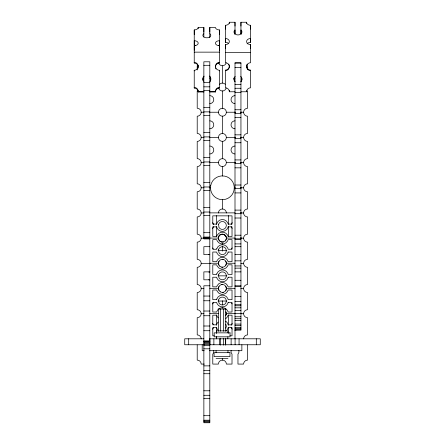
<?xml version="1.0" encoding="UTF-8"?>
<svg xmlns="http://www.w3.org/2000/svg" width="445" height="445" viewBox="0 0 445 445"><rect width="100%" height="100%" fill="white"/><g stroke="black" fill="none" stroke-linecap="round" stroke-linejoin="round"><path stroke-width="0.67" d="M194.237 88.06L194.237 87.415A3.966 3.944 0 0 1 198.203 91.359L203.855 91.359L203.855 91.998L198.203 91.998A3.966 3.944 0 0 0 194.237 88.06L194.237 70.266A3.966 3.944 0 0 0 198.203 66.322A3.966 3.944 0 0 0 194.237 62.378L194.237 63.018A3.966 3.944 0 0 1 197.675 68.936M194.237 70.905L194.237 70.266M194.237 50.324L194.237 45.685A3.966 2.486 0 0 0 198.203 43.204A3.966 2.486 0 0 0 194.237 40.718L194.237 45.351A3.966 2.486 0 0 1 195.266 45.435M194.237 34.538L194.237 29.904A3.966 2.486 0 0 0 198.203 27.418L203.855 27.418L203.855 37.074M198.203 91.998L198.203 91.359M203.855 32.057L203.855 27.418M209.806 32.057L209.806 27.418L215.458 27.418A3.966 2.486 0 0 0 219.424 29.904L219.424 45.351A3.966 2.486 0 0 0 218.395 45.435M215.458 91.998L215.458 91.359A3.966 3.944 0 0 1 219.424 87.415L219.424 88.06A3.966 3.944 0 0 0 215.458 91.998L209.806 91.998L209.806 91.359L215.458 91.359M219.424 70.905L219.424 70.266A3.966 3.944 0 0 1 215.458 66.322A3.966 3.944 0 0 1 219.424 62.378L219.424 63.018A3.966 3.944 0 0 0 215.458 66.961M219.424 50.324L219.424 45.685A3.966 2.486 0 0 1 215.458 43.204A3.966 2.486 0 0 1 219.424 40.718L219.424 45.351M219.424 34.538L219.424 29.904M225.381 48.405L225.381 44.583A3.966 3.037 0 0 0 229.347 41.541A3.966 3.037 0 0 0 225.381 38.504L225.381 42.331A3.966 3.037 0 0 1 228.185 43.221M225.381 29.114L225.381 25.287A3.966 3.037 0 0 0 229.347 22.25L234.999 22.25L234.999 33.748L234.56 34.17M234.999 187.123L234.999 188.624L240.945 188.624L240.945 187.123M234.999 162.03L234.999 163.537L240.945 163.537L240.945 162.03M234.999 136.943L234.999 138.445L240.945 138.445L240.945 136.943M234.999 111.856L234.999 113.358L240.945 113.358L240.945 111.856M234.999 338.801L234.999 62.689L240.945 62.689L240.945 330.173L234.999 330.173M234.999 33.748L234.999 29.921L234.56 30.343A3.966 3.037 0 0 0 234.515 33.386L235.132 34.02A3.966 3.037 0 0 0 240.35 34.326A3.966 3.037 0 0 0 241.429 30.41L240.945 29.915L240.945 33.737L241.429 34.232M234.999 26.071L234.999 22.25M240.945 238.309L240.945 238.804L234.999 238.804M240.945 237.791L240.945 237.296M240.945 212.209L240.945 213.711L234.999 213.711M240.945 26.071L240.945 22.25L246.597 22.25A3.966 3.037 0 0 0 250.563 25.287L250.563 42.331A3.966 3.037 0 0 0 247.131 43.849M250.563 48.405L250.563 44.583A3.966 3.037 0 0 1 246.597 41.541A3.966 3.037 0 0 1 250.563 38.504L250.563 42.331M250.563 29.114L250.563 25.287M225.838 315.6L226.355 313.619L225.915 311.773M218.439 238.064C218.434 231.506 229.125 234.37 225.838 240.044A3.966 3.966 0 0 1 218.968 240.044L218.439 238.064L209.812 238.064M218.968 265.231L218.439 263.245L218.968 261.265M218.968 290.418L218.439 288.432L218.968 286.452M225.838 261.265L226.371 263.245L225.838 265.231M225.838 286.452L226.371 288.432L225.838 290.418M226.238 314.643L226.371 313.619M231.172 224.491L231.578 223.54A3.966 3.966 0 0 1 232.218 222.728M231.478 248.961L231.578 248.727A3.966 3.966 0 0 1 232.218 247.915M225.815 328.238L226.371 326.263L225.865 324.272M231.172 325.234L231.578 324.283A3.966 3.966 0 0 1 232.218 323.465M235.132 76.462L234.515 77.291A3.966 3.949 0 0 0 234.56 81.24L234.999 81.791M240.945 81.285L241.429 80.64A3.966 3.949 0 0 0 241.935 78.654M240.945 81.802L241.429 81.157A3.966 3.949 0 0 0 240.745 76.395M203.994 76.084L203.371 76.907A3.966 3.944 0 0 0 203.421 80.851L203.855 81.402M203.994 76.729L203.371 77.552A3.966 3.944 0 0 0 203.015 80.551M209.806 81.413L210.29 80.767A3.966 3.944 0 0 0 209.601 76.017M203.855 33.692L203.421 34.043A3.966 2.486 0 0 0 203.371 36.529L203.994 37.046A3.966 2.486 0 0 0 209.206 37.302A3.966 2.486 0 0 0 210.29 34.093L209.806 33.687M221.454 284.594L222.483 284.477M222.355 292.409L223.384 292.293M194.237 52.143L219.424 52.143M225.381 52.471L250.563 52.471M234.999 63.179L240.945 63.179M203.855 65.309L209.806 65.309M234.999 67.479L240.945 67.479M203.855 82.459L209.806 82.459M234.999 84.661L240.945 84.661M203.855 86.831L209.806 86.831M234.999 88.271L240.945 88.271M203.855 90.346L209.806 90.346M228.813 64.186A3.966 3.949 0 0 1 225.381 70.11L225.381 87.815A3.966 3.949 0 0 1 229.347 91.765L234.999 91.765M240.945 91.765L246.597 91.765A3.966 3.949 0 0 1 250.563 87.815L250.563 70.11A3.966 3.949 0 0 1 247.131 64.186M234.999 92.566L240.945 92.566M203.855 107.501L209.806 107.501M234.999 109.754L240.945 109.754M203.855 111.867L209.806 111.867M203.938 137.422L201.179 137.422A3.966 3.966 0 0 0 197.213 133.456L197.213 116.201A3.966 3.966 0 0 0 201.179 112.235L203.938 112.235M209.462 112.235L218.428 112.235M226.36 112.235A3.966 3.966 0 0 0 220.414 108.802A3.966 3.966 0 0 0 220.414 115.672A3.966 3.966 0 0 0 226.36 112.235L235.333 112.235M240.856 112.235L243.615 112.235A3.966 3.966 0 0 1 247.581 108.269L247.581 91.019A3.966 3.966 0 0 1 246.552 90.88M203.855 115.383L209.806 115.383M234.999 117.652L240.945 117.652M203.855 132.538L209.806 132.538M234.999 134.841L240.945 134.841M203.855 136.904L209.806 136.904M209.462 137.422L218.428 137.422M226.36 137.422A3.966 3.966 0 0 0 220.414 133.984A3.966 3.966 0 0 0 220.414 140.854A3.966 3.966 0 0 0 226.36 137.422L235.333 137.422M240.856 137.422L243.615 137.422A3.966 3.966 0 0 1 247.581 133.456L247.581 116.201A3.966 3.966 0 0 1 243.615 112.235M203.855 140.42L209.806 140.42M234.999 142.745L240.945 142.745M203.855 157.575L209.806 157.575M234.999 159.927L240.945 159.927M203.855 161.947L209.806 161.947M203.866 187.79L201.179 187.79A3.966 3.966 0 0 0 197.213 183.824L197.213 166.569A3.966 3.966 0 0 0 201.179 162.603L203.938 162.603M209.462 162.603L218.428 162.603M226.36 162.603A3.966 3.966 0 0 0 220.414 159.171A3.966 3.966 0 0 0 220.414 166.041A3.966 3.966 0 0 0 226.36 162.603L235.333 162.603M240.856 162.603L243.615 162.603A3.966 3.966 0 0 0 247.581 166.569L247.581 183.824A3.966 3.966 0 0 0 243.615 187.79L240.256 187.79M203.855 165.462L209.806 165.462M234.999 167.832L240.945 167.832M203.855 182.611L209.806 182.611M234.999 185.02L240.945 185.02M203.855 186.983L209.806 186.983M209.233 187.79L210.58 187.79M203.855 190.499L209.806 190.499M234.999 192.919L240.945 192.919M203.855 207.648L209.806 207.648M234.999 210.107L240.945 210.107M203.855 212.02L209.806 212.02M209.812 212.877L234.999 212.877M201.179 187.79A3.966 3.966 0 0 1 197.213 191.756L197.213 209.005A3.966 3.966 0 0 1 201.179 212.971L203.938 212.971M240.856 212.971L243.615 212.971A3.966 3.966 0 0 1 247.581 209.005L247.581 191.756A3.966 3.966 0 0 1 243.615 187.79M203.855 215.536L209.806 215.536M234.999 218.011L240.945 218.011M203.855 232.685L209.806 232.685M234.999 235.199L240.945 235.199M203.855 237.057L209.806 237.057M203.855 237.669L209.806 237.669M226.371 238.064L234.999 238.064M201.179 212.971A3.966 3.966 0 0 1 197.213 216.938L197.213 234.192A3.966 3.966 0 0 1 201.179 238.158L203.938 238.158M240.856 238.158L243.615 238.158A3.966 3.966 0 0 1 247.581 234.192L247.581 216.938A3.966 3.966 0 0 1 243.615 212.971M203.855 238.309L209.806 238.309M209.806 238.921L203.855 238.921L203.855 61.794L209.806 61.794L209.812 422.75L203.866 422.75L203.866 285.785L209.812 285.785M234.999 239.549L240.945 239.549M234.999 243.91L240.945 243.91M209.812 246.691L203.866 246.691L203.866 254.623L209.812 254.623M234.999 246.702L240.945 246.702M217.994 250.668L226.844 250.668M234.999 254.612L240.945 254.612M234.999 260.842L240.945 260.842M209.812 263.245L218.439 263.245M226.371 263.245L234.999 263.245M201.179 238.158A3.966 3.966 0 0 1 197.213 242.124L197.213 259.379A3.966 3.966 0 0 1 201.179 263.345L210.151 263.345M240.856 263.345L243.615 263.345A3.966 3.966 0 0 1 247.581 259.379L247.581 242.124A3.966 3.966 0 0 1 243.615 238.158M234.999 265.949L240.945 265.949M234.999 268.146L240.945 268.146M209.812 271.873L203.866 271.873L203.866 279.805L209.812 279.805M234.999 271.884L240.945 271.884M217.994 275.85L226.844 275.85M234.999 280.283L240.945 280.283M234.999 285.796L240.945 285.796M234.999 286.597L240.945 286.597M209.812 288.432L218.439 288.432M226.371 288.432L234.999 288.432M203.938 313.714L201.179 313.714A3.966 3.966 0 0 0 197.213 309.748L197.213 292.493A3.966 3.966 0 0 0 201.179 288.527L203.938 288.527M240.856 288.527L243.615 288.527A3.966 3.966 0 0 1 247.581 284.561L247.581 267.312A3.966 3.966 0 0 1 243.615 263.345M203.866 296.047L209.812 296.047M234.999 296.559L240.945 296.559M203.866 300.764L209.812 300.764M217.994 301.037L226.844 301.037M234.999 301.437L240.945 301.437M234.999 304.736L240.945 304.736M234.999 305.782L240.945 305.782M234.999 307.818L240.945 307.818M218.056 309.058L225.988 309.058M234.999 310.454L240.945 310.454M203.866 311.027L209.812 311.027M234.999 313.508L240.945 313.508M209.812 313.619L218.456 313.619M226.355 313.619L234.999 313.619M240.856 313.714L243.615 313.714A3.966 3.966 0 0 1 247.581 309.748L247.581 292.493A3.966 3.966 0 0 1 243.615 288.527M203.866 315.744L209.812 315.744M234.999 316.773L240.945 316.773M234.999 318.709L240.945 318.709M234.999 320.328L240.945 320.328M234.999 324.088L240.945 324.088M234.999 325.623L240.945 325.623M203.866 326.007L209.812 326.007M234.999 327.587L240.945 327.587M234.999 328.805L240.945 328.805M234.999 329.189L240.945 329.189M203.866 330.724L209.812 330.724M214.162 335.825L212.788 335.825L212.788 327.598L216.654 327.598L217.054 328.805A5.952 5.952 0 0 0 217.905 330.101M229.959 335.825L232.023 335.825L232.023 327.598L228.14 327.598L228.024 328.16A5.952 5.952 0 0 1 226.299 330.707M203.871 338.801L184.725 338.801L184.725 344.753L204.205 344.753M209.812 338.801L260.275 338.801L260.275 344.753L209.389 344.753M203.866 341.003L209.812 341.003M203.866 341.254L209.812 341.254M203.866 341.788L209.812 341.788M203.866 342.533L209.812 342.533M203.866 343.434L209.812 343.434M203.866 344.441L209.812 344.441M203.866 345.476L209.812 345.476M203.866 348.813L209.812 348.813M204.205 350.699L202.208 350.699L202.208 344.753M209.389 350.699L241.869 350.699L241.869 344.753M216.07 358.631L227.968 358.631M204.316 364.082L201.179 364.082A3.966 3.966 0 0 0 197.213 360.116L197.213 344.931M203.866 365.873L209.812 365.873M203.866 370.385L209.812 370.385M203.866 373.722L209.812 373.722M203.866 390.782L209.812 390.782M203.866 395.293L209.812 395.293M203.866 398.625L209.812 398.625M203.866 415.691L209.812 415.691M203.866 420.202L209.812 420.202M203.866 421.037L209.812 421.037M203.866 421.916L209.812 421.916M222.122 259.302L223.151 259.363M221.688 267.156L222.722 267.211M234.999 81.274L234.56 80.723A3.966 3.949 0 0 1 234.131 77.725M213.65 224.586L213.261 223.624A3.966 3.966 0 0 0 212.643 222.795M213.322 248.961L213.261 248.811A3.966 3.966 0 0 0 212.643 247.982M213.322 324.516L213.261 324.361A3.966 3.966 0 0 0 212.643 323.532M256.309 338.801L256.309 344.753M250.563 44.583L250.563 62.728A3.966 3.949 0 0 0 246.597 66.678A3.966 3.949 0 0 0 250.563 70.627M247.581 69.281L247.581 65.832A3.966 3.966 0 0 1 246.552 65.699M247.581 344.931L247.581 360.116A3.966 3.966 0 0 0 243.615 364.082L237.964 364.082L237.964 354.07L238.398 353.514A3.966 3.966 0 0 0 238.832 350.51M246.597 22.25L246.597 23.524M246.597 91.247L246.597 91.765M240.945 22.25L240.945 33.737M239.06 338.801L239.06 344.753M235.094 338.801L235.094 344.753M231.127 338.801L231.127 344.753M229.347 22.25L229.347 23.524M229.347 91.765L229.347 91.247A3.966 3.949 0 0 0 229.208 90.224M228.352 215.603L228.352 224.452M228.352 226.494L228.352 236.701M228.352 314.977L228.352 325.189M228.352 327.231L228.352 333.355M227.968 350.699L227.968 352.685M227.873 332.854L227.851 330.869L216.337 330.869L216.337 332.854M227.873 336.82L227.851 338.801M225.698 309.058L225.698 331.264M225.698 338.206L225.698 345.148M225.476 338.801L225.476 344.753M225.381 25.287L225.381 42.331M225.381 44.583L225.381 62.728A3.966 3.949 0 0 1 229.347 66.678A3.966 3.949 0 0 1 225.381 70.627M223.407 309.058L223.407 331.264M223.407 338.206L223.407 345.148M222.394 65.832L222.394 83.087M222.394 91.019L222.394 108.269M222.394 116.201L222.394 133.456M222.394 141.388L222.394 158.637M222.394 166.569L222.394 175.97M222.394 199.605L222.394 209.005A3.966 3.966 0 0 0 218.428 212.971M222.394 243.504L222.394 244.884M222.394 246.263L222.394 251.097M222.394 300.776L222.394 304.914M222.394 306.983L222.394 308.368M222.394 358.737L222.394 360.116A3.966 3.966 0 0 0 218.428 364.082L212.777 364.082L212.777 354.07L213.216 353.514A3.966 3.966 0 0 0 213.65 350.51M220.631 309.058L220.631 331.264M220.631 338.206L220.631 345.148M219.524 338.801L219.524 344.753M219.424 45.685L219.424 63.018M219.424 70.266L219.424 88.06M218.339 309.058L218.339 331.264M216.454 215.603L216.454 224.452M216.454 226.494L216.454 236.701M216.454 314.977L216.454 325.189M216.454 327.231L216.454 333.355M216.359 330.869L216.359 332.854M216.359 336.82L216.359 338.801M216.337 336.82L216.337 338.801M216.07 350.699L216.07 352.685M213.873 338.801L213.873 344.753M209.907 338.801L209.907 344.753M209.806 27.418L209.806 37.697M198.203 27.418L198.203 28.741M197.213 69.971L197.213 65.832A3.966 3.966 0 0 0 198.236 65.699M194.237 29.904L194.237 45.351M194.237 45.685L194.237 63.018M188.691 338.801L188.691 344.753M209.756 103.607A3.966 3.966 0 0 0 213.65 98.662L213.261 97.7A3.966 3.966 0 0 0 209.851 95.675M226.227 88.077A3.966 3.966 0 0 1 218.567 88.077M219.591 84.244A3.966 3.966 0 0 1 225.203 84.244M201.179 112.235A3.966 3.966 0 0 0 197.213 108.269L197.213 91.019A3.966 3.966 0 0 0 198.236 90.88M232.151 303.891A3.966 3.966 0 0 1 231.528 303.062M226.227 312.685A3.966 3.966 0 0 1 226.36 313.714M243.615 313.714A3.966 3.966 0 0 0 247.581 317.68L247.581 334.929A3.966 3.966 0 0 0 243.615 338.895M201.179 288.527A3.966 3.966 0 0 0 197.213 284.561L197.213 267.312A3.966 3.966 0 0 0 201.179 263.345M201.179 313.714A3.966 3.966 0 0 1 197.213 317.68L197.213 334.929A3.966 3.966 0 0 1 201.179 338.895M213.622 302.194A3.966 3.966 0 0 1 212.577 303.957M213.622 327.375A3.966 3.966 0 0 1 212.577 329.144M235.967 330.146A3.966 3.966 0 0 1 234.943 330.268M232.151 329.078A3.966 3.966 0 0 1 231.144 327.286M222.394 360.116A3.966 3.966 0 0 1 226.36 364.082L232.012 364.082L232.012 354.075L231.528 353.43A3.966 3.966 0 0 1 231.172 350.415M223.423 241.991A3.966 3.966 0 0 1 218.445 237.814A3.966 3.966 0 0 1 224.074 234.565A3.966 3.966 0 0 1 225.203 240.962M209.756 279.899A3.966 3.966 0 0 1 208.733 279.755M208.822 272.09A3.966 3.966 0 0 1 209.851 271.967M209.756 254.718A3.966 3.966 0 0 1 208.733 254.568M213.622 226.639A3.966 3.966 0 0 1 212.577 228.402M222.394 209.005A3.966 3.966 0 0 1 226.36 212.971M232.151 228.335A3.966 3.966 0 0 1 231.144 226.544M209.756 153.976A3.966 3.966 0 0 0 213.65 149.031L213.261 148.068A3.966 3.966 0 0 0 209.851 146.049M201.179 162.603A3.966 3.966 0 0 0 197.213 158.637L197.213 141.388A3.966 3.966 0 0 0 201.179 137.422M209.756 128.794A3.966 3.966 0 0 0 213.65 123.849L213.261 122.887A3.966 3.966 0 0 0 209.851 120.862M243.615 162.603A3.966 3.966 0 0 1 247.581 158.637L247.581 141.388A3.966 3.966 0 0 1 243.615 137.422M234.943 153.976A3.966 3.966 0 0 1 231.172 148.941L231.578 147.99A3.966 3.966 0 0 1 235.038 146.049M234.943 128.794A3.966 3.966 0 0 1 231.172 123.754L231.578 122.803A3.966 3.966 0 0 1 235.038 120.862M234.943 103.607A3.966 3.966 0 0 1 231.172 98.567L231.578 97.616A3.966 3.966 0 0 1 235.038 95.675M234.943 78.426A3.966 3.966 0 0 1 233.914 78.276M226.227 62.89A3.966 3.966 0 0 1 218.567 62.89M210.785 78.303A3.966 3.966 0 0 1 209.756 78.426M209.601 76.662A3.966 3.944 0 0 1 210.29 81.413M215.986 68.936A3.966 3.944 0 0 1 215.591 67.985M218.968 236.078A3.966 3.966 0 0 1 225.838 236.078M218.133 322.069A5.952 5.952 0 0 0 216.782 324.26L216.671 324.822L212.788 324.822L212.788 315.205L216.659 315.155L217.255 316.59A5.952 5.952 0 0 0 218.2 317.825M225.743 321.284A5.952 5.952 0 0 1 227.757 323.615L228.157 324.822L232.023 324.822L232.023 315.205L228.152 315.155L227.556 316.59A5.952 5.952 0 0 1 225.815 318.492M210.713 185.526L210.53 188.624A11.898 11.898 0 0 0 220.136 199.471L223.234 199.66A11.898 11.898 0 0 0 234.076 190.054L234.265 186.95A11.898 11.898 0 0 0 224.658 176.109L221.56 175.92A11.898 11.898 0 0 0 210.713 185.526M218.59 224.391L218.946 227.406A3.966 3.966 0 0 0 225.815 227.501L226.371 225.526L225.865 223.535A3.966 3.966 0 0 0 218.996 223.44L218.59 224.391M218.59 249.578L218.946 252.593A3.966 3.966 0 0 0 225.815 252.682L226.371 250.707L225.865 248.716A3.966 3.966 0 0 0 218.996 248.627L218.59 249.578M218.59 274.765L218.946 277.775A3.966 3.966 0 0 0 225.815 277.869L226.371 275.894L225.865 273.903A3.966 3.966 0 0 0 218.996 273.814L218.59 274.765M218.59 299.947L218.946 302.962A3.966 3.966 0 0 0 225.815 303.051L226.371 301.076L225.865 299.09A3.966 3.966 0 0 0 218.996 298.995L218.59 299.947M216.782 223.523L216.671 224.085L212.788 224.085L212.788 215.853L232.023 215.853L232.023 224.085L228.157 224.085L227.757 222.873A5.952 5.952 0 0 0 216.782 223.523M216.782 248.705L216.671 249.267L212.788 249.267L212.788 239.649L216.676 239.649L217.255 241.04A5.952 5.952 0 0 0 227.556 241.04L228.152 239.605L232.023 239.649L232.023 249.267L228.157 249.267L227.757 248.06A5.952 5.952 0 0 0 216.782 248.705M216.782 273.892L216.671 274.454L212.788 274.454L212.788 264.836L216.676 264.836L217.255 266.221A5.952 5.952 0 0 0 227.556 266.221L228.152 264.786L232.023 264.836L232.023 274.454L228.157 274.454L227.757 273.241A5.952 5.952 0 0 0 216.782 273.892M228.14 226.861L228.024 227.417A5.952 5.952 0 0 1 217.054 228.068L216.654 226.861L212.788 226.861L212.788 236.479L216.659 236.523L217.255 235.088A5.952 5.952 0 0 1 227.556 235.088L228.152 236.523L232.023 236.479L232.023 226.861L228.14 226.861M216.782 299.073L216.671 299.635L212.788 299.635L212.788 290.018L216.659 289.973L217.255 291.408A5.952 5.952 0 0 0 227.556 291.408L228.152 289.973L232.023 290.018L232.023 299.635L228.157 299.635L227.757 298.428A5.952 5.952 0 0 0 216.782 299.073M228.14 252.042L228.024 252.604A5.952 5.952 0 0 1 217.054 253.249L216.654 252.042L212.788 252.042L212.788 261.66L216.659 261.71L217.255 260.275A5.952 5.952 0 0 1 227.556 260.275L228.152 261.71L232.023 261.66L232.023 252.042L228.14 252.042M228.14 277.229L228.024 277.791A5.952 5.952 0 0 1 217.054 278.437L216.654 277.229L212.788 277.229L212.788 286.847L216.659 286.892L217.255 285.456A5.952 5.952 0 0 1 227.556 285.456L228.152 286.892L232.023 286.847L232.023 277.229L228.14 277.229M228.14 302.411L228.024 302.973A5.952 5.952 0 0 1 217.054 303.624L216.654 302.411L212.788 302.411L212.788 312.028L216.726 312.028L216.932 311.283A5.952 5.952 0 0 1 227.923 311.4L228.085 312.028L232.023 312.028L232.023 302.411L228.14 302.411M230.037 332.854L214.173 332.854L214.173 336.82L230.037 336.82L230.037 332.854M229.954 352.685L214.09 352.685L214.09 356.651L229.954 356.651L229.954 352.685M220.381 291.848A3.966 3.966 0 0 0 226.388 288.505A3.966 3.966 0 0 0 220.492 284.978A3.966 3.966 0 0 0 220.381 291.848M219.836 266.266A3.966 3.966 0 0 0 226.316 263.991A3.966 3.966 0 0 0 221.104 259.518A3.966 3.966 0 0 0 219.836 266.266"/></g></svg>
